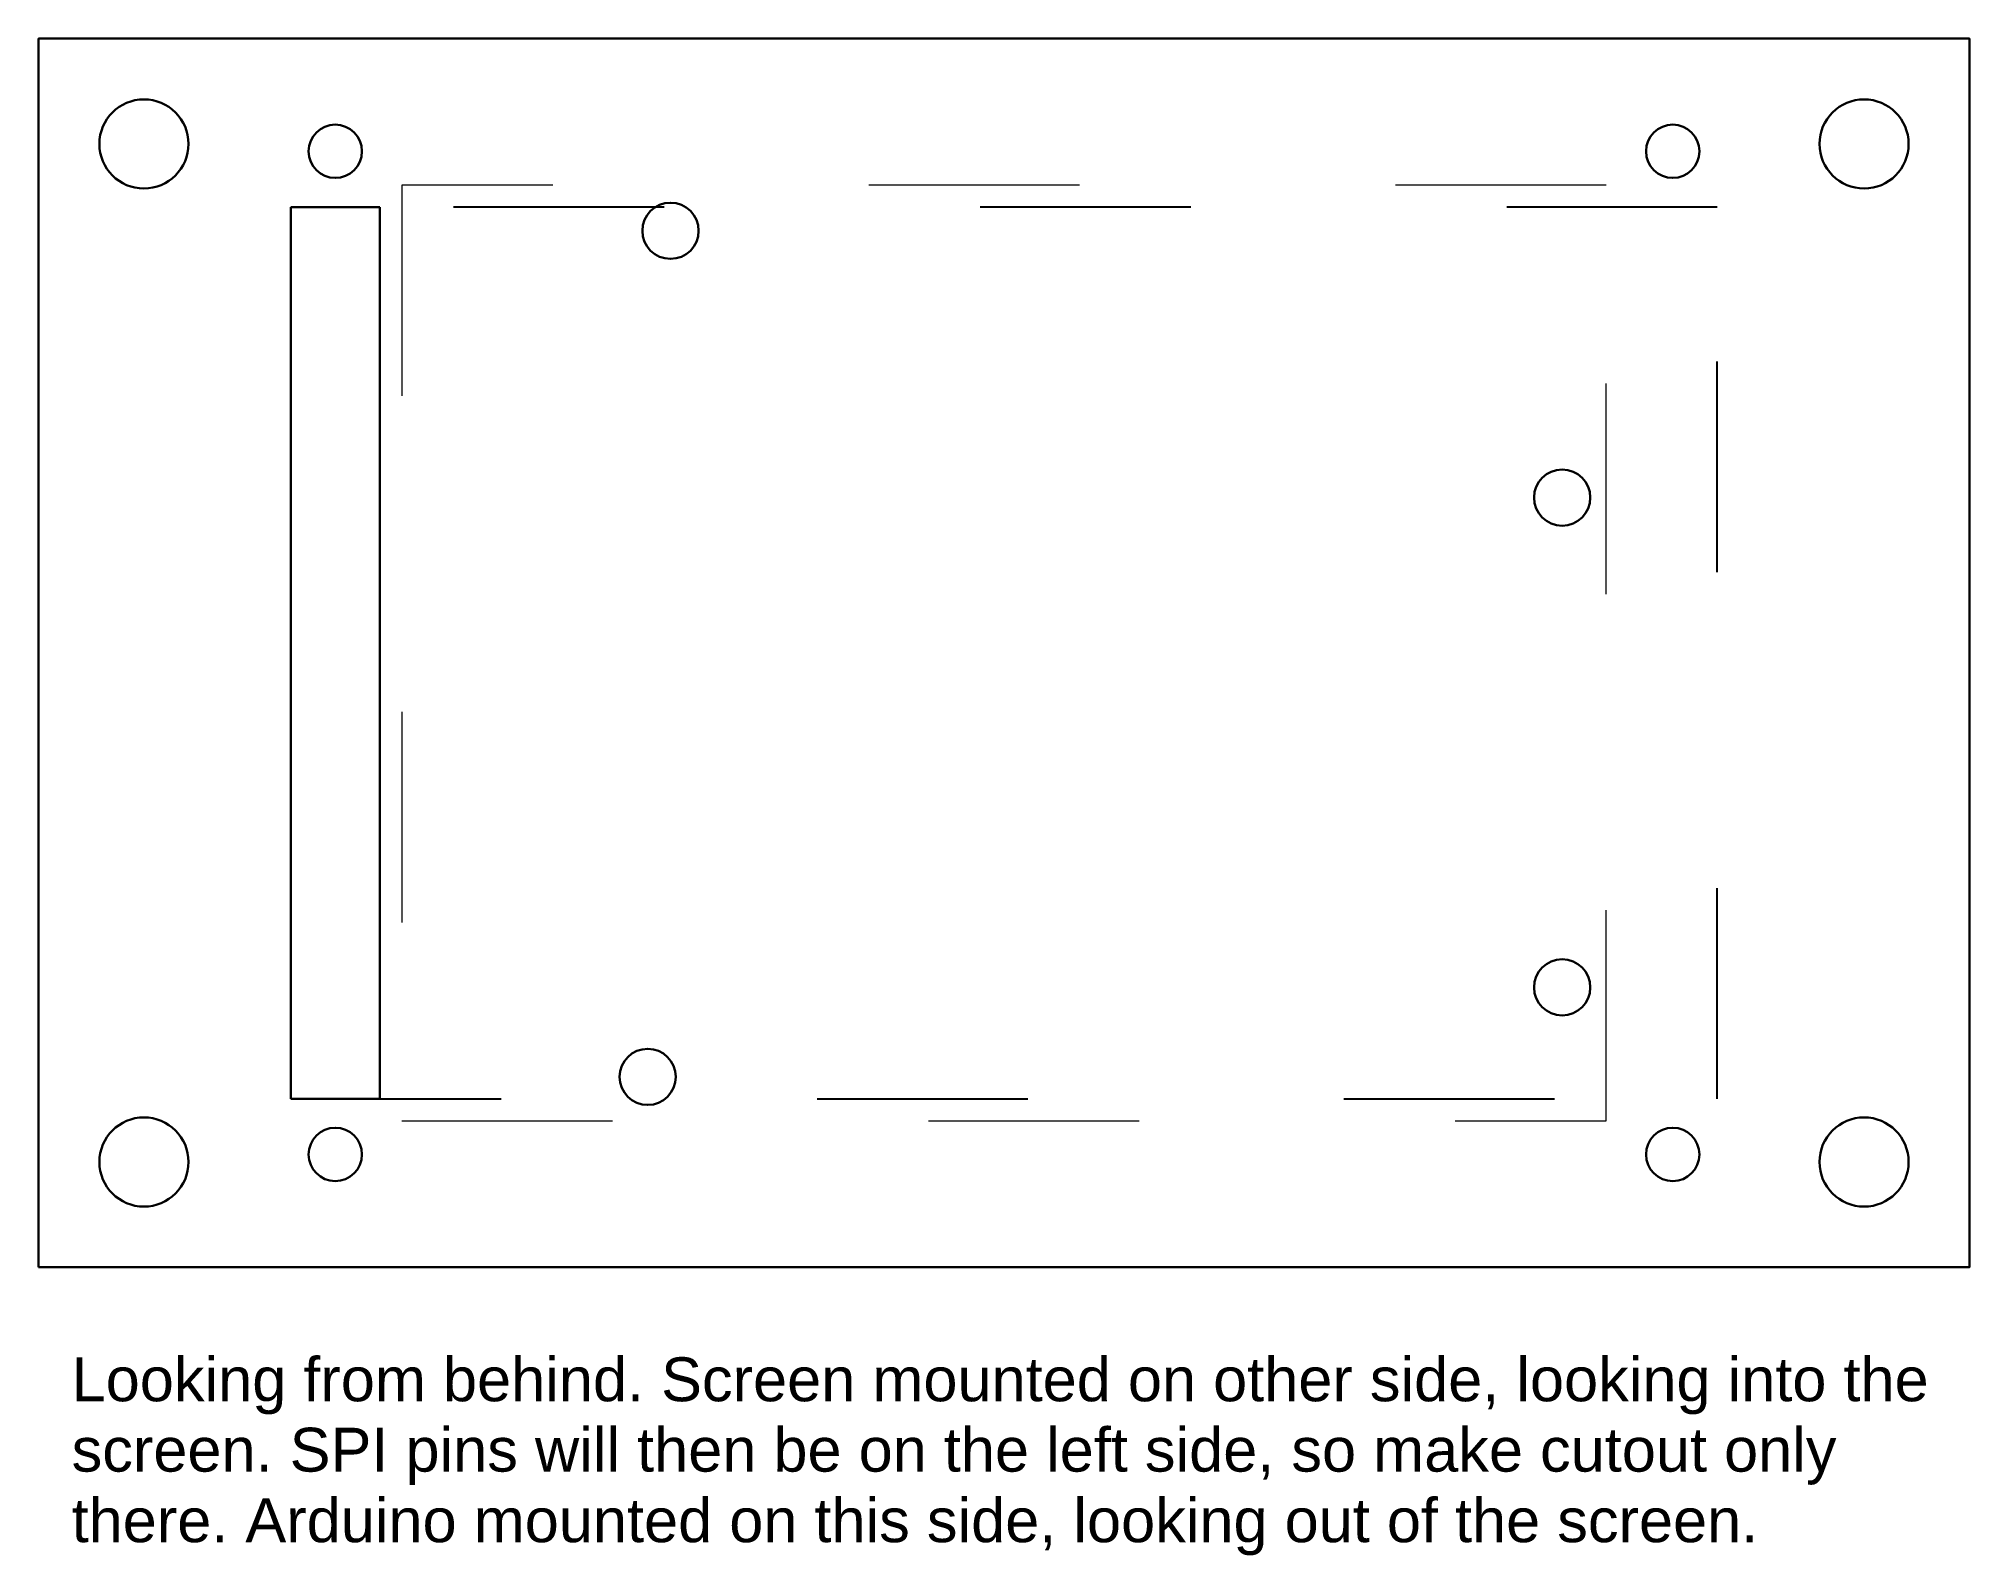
# Model space of a CAD drawing. Header units: millimetres. Extents: x 0 to 110, y -16 to 70.
import ezdxf

# ---------------------------------------------------------------- set-up
doc = ezdxf.new("R2010")
doc.units = ezdxf.units.MM
doc.header["$MEASUREMENT"] = 0
doc.linetypes.add('ACAD_ISO03W100', pattern=[30, 12, -18])
doc.styles.get("Standard").update_dxf_attribs({"font": 'Arial.ttf', "height": 2.5})

msp = doc.modelspace()

# ---------------------------------------------------------------- linework, layer by layer
at = {"lineweight": 30}
for p, q in [((19.44, 60.4), (14.36, 60.4)), ((14.36, 60.4), (14.36, 9.6)), ((19.44, 60.4), (19.44, 9.6)), ((14.36, 9.6), (19.44, 9.6))]:
    msp.add_line(p, q, dxfattribs=at)
msp.add_lwpolyline([(0, 0), (110, 0), (110, 70), (0, 70)], close=True, dxfattribs=at)
at = {"linetype": 'ACAD_ISO03W100', "lineweight": 0, "transparency": 33554457}
msp.add_lwpolyline([(20.7, 8.35), (89.3, 8.35), (89.3, 61.65), (20.7, 61.65)], close=True, dxfattribs=at)
at = {"linetype": 'ACAD_ISO03W100', "transparency": 33554457}
msp.add_lwpolyline([(14.36, 9.6), (95.64, 9.6), (95.64, 60.4), (14.36, 60.4)], close=True, dxfattribs=at)
at = {"lineweight": 30}
for centre, radius in [((6, 64), 2.54), ((104, 64), 2.54), ((16.9, 63.58), 1.52), ((93.1, 63.58), 1.52), ((36, 59.05), 1.6), ((86.8, 43.85), 1.6), ((86.8, 15.95), 1.6), ((34.7, 10.85), 1.6), ((6, 6), 2.54), ((16.9, 6.43), 1.52), ((93.1, 6.43), 1.52), ((104, 6), 2.54)]:
    msp.add_circle(centre, radius, dxfattribs=at)
for p in [(5.5, 70), (55, 70), (55, 0)]:
    msp.add_point(p)

# ---------------------------------------------------------------- texts
for s, p in [('Looking from behind. Screen mounted on other side, looking into the', (1.88, -7.63)), ('screen. SPI pins will then be on the left side, so make cutout only', (1.88, -11.64)), ('there. Arduino mounted on this side, looking out of the screen.', (1.88, -15.66))]:
    msp.add_text(s, height=2.5).set_placement(p)

doc.saveas('drawing.dxf')
